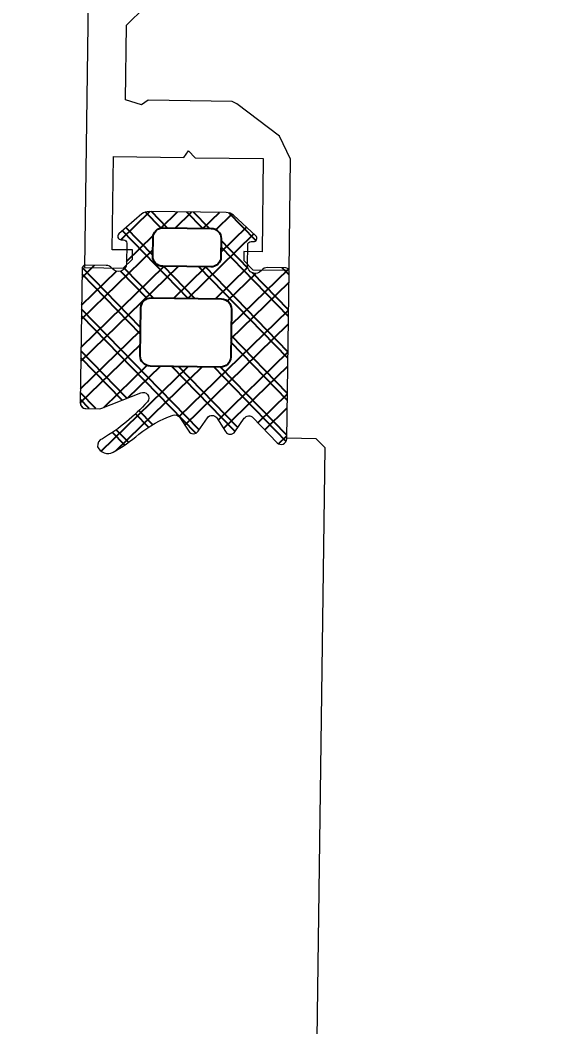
# Model space of a CAD drawing. Header units: millimetres. Extents: x -8689834 to 9419935, y 0 to 135940.
# Drawn here: x 73293.2 to 73322.2, y 105995.8 to 106049.8 of the extents above; entities that cross this region are included whole.
import ezdxf
from ezdxf import colors
from ezdxf.entities.mleader import LeaderData, LeaderLine
from ezdxf.math import Vec2, Vec3

# ---------------------------------------------------------------- set-up
doc = ezdxf.new("R2010")
doc.units = ezdxf.units.MM
doc.header["$MEASUREMENT"] = 0
doc.layers.get('0').update_dxf_attribs({"color": 250, "lineweight": 9})
doc.layers.add('АР_новое окно', color=155, linetype='Continuous')
for name, color, linetype, lineweight in [('АР_Окна', 4, 'Continuous', 0), ('АР_Отметки', 250, 'Continuous', 15), ('АР_Сущ Несущая стена', 216, 'Continuous', 30)]:
    doc.layers.add(name, color=color, linetype=linetype, lineweight=lineweight)
doc.layers.get('0').freeze()
doc.styles.add('ISOCPEUR', font='isocpeur.ttf', dxfattribs={"width": 0.7})

# ---------------------------------------------------------------- blocks, each defined once
blk = doc.blocks.new('_DotSmall')
at = {"color": 0, "linetype": 'ByBlock', "const_width": 0.5}
blk.add_lwpolyline([(-0.0625, 0, 1), (0.0625, 0, 1)], format="xyb", close=True, dxfattribs=at)
blk = doc.blocks.new('стойка витр.')
h = blk.add_hatch()
h.set_pattern_fill('ANSI37', scale=0.5, angle=-69.23283665521843)
h.set_pattern_definition([(335.7671633447816, (-69115.31625940584, 318510.9409690977), (0.6515825639889636, 1.447617495164233), []), (65.76716334478155, (-69115.31625940584, 318510.9409690977), (-1.447617495164233, 0.6515825639889636), [])])
edge = h.paths.add_edge_path()
edge.add_line((-22.69442369043827, 14.13646889062511), (-23.03581465108437, 15.03674084689555))
edge.add_arc((-23.43472203482704, 14.88552442783714), 0.426606969231953, 20.76054121617168, 72.29995807937499)
edge.add_arc((-23.17519432072194, 15.69843630689562), 0.4267278803337561, 110.7639791014305, 252.28796188313498, ccw=False)
edge.add_line((-23.32647754022037, 16.09744767434313), (-22.30045238576713, 16.48652534212306))
edge.add_arc((-22.23557122191811, 16.31559297980009), 0.1828317202011609, 20.74895968860318, 110.7853670150393, ccw=False)
edge.add_line((-22.06459766681655, 16.38036551539699), (-22.02136925791274, 16.26636916297139))
edge.add_arc((-21.85036169383434, 16.33121481389334), 0.1828894349477776, 200.7666051414026, 335.7779732891441)
edge.add_line((-21.68357339510112, 16.25618009645405), (-21.08991230116226, 17.78525728297245))
edge.add_arc((-21.70321396183568, 17.95657679537892), 0.6367804192309714, 344.3928406199507, 381.7248777476984)
edge.add_line((-21.1116628201562, 18.19228116337763), (-22.58147269752226, 22.06827310883818))
edge.add_arc((-23.18057156739388, 21.852472630542), 0.6367804192296693, 19.80944894391843, 57.14148607166609)
edge.add_line((-22.83507592984824, 22.38737642259366), (-24.29334917705273, 23.13834224954917))
edge.add_arc((-24.36844682475663, 22.97158227615987), 0.1828894349476184, 65.75635339884347, 200.7677215648203)
edge.add_line((-24.53945312526776, 22.90673329312267), (-24.49622471639304, 22.79273694081348))
edge.add_arc((-24.66715707872659, 22.7278557770023), 0.1828317201976129, -69.25104032206309, 20.78536700277641, ccw=False)
edge.add_line((-24.60238454316277, 22.55688222189201), (-25.62840969761601, 22.16780455411208))
edge.add_arc((-25.77973726672901, 22.56679910380675), 0.4267278803402734, 149.2463648073436, 290.7703475895543, ccw=False)
edge.add_arc((-26.51302534269302, 23.00322659508151), 0.4266069692186295, 329.2343686070108, 380.7737854734352)
edge.add_line((-26.11415292418678, 23.1545352198882), (-26.50320860397187, 24.18050239048171))
edge.add_arc((-26.6741821590871, 24.11572985494814), 0.1828317201915107, 20.74895966852365, 110.7853670116034)
edge.add_line((-26.73906332292245, 24.28666221726598), (-33.46508004333009, 21.73609814226074))
edge.add_arc((-33.37260125833668, 21.44478009969028), 0.3056444463767395, 107.6120180140902, 200.6882886899978)
edge.add_line((-33.6585366082727, 21.33680091994756), (-33.39916615508264, 20.65282280623796))
edge.add_arc((-33.11489203283651, 20.76049792175978), 0.3039830703862393, 200.7452912846324, 225.8123610097134)
edge.add_line((-33.32677140043234, 20.54252351805917), (-31.79381202385412, 18.90709041146329))
edge.add_arc((-32.0063560722166, 18.68866847666476), 0.3047673113958362, -108.86283880448178, 45.781400895661875, ccw=False)
edge.add_arc((-28.70749382052437, 27.75544220980088), 9.952967568180252, 231.9543329511108, 250.0411665169116, ccw=False)
edge.add_arc((-35.13741779119496, 19.64784166335459), 0.4002801790554734, 42.30928712460122, 119.2250395725891)
edge.add_arc((-34.91139847875967, 19.56672148584141), 0.6024183835395109, 134.3950067436913, 228.6478049676944)
edge.add_arc((-28.53884731806517, 27.80771469972205), 11.01872594929672, 232.0873456721725, 240.8889416158169)
edge.add_arc((-36.88860151399224, 12.8729826853881), 6.091684827127049, 40.75890454826748, 60.61437004968877, ccw=False)
edge.add_arc((-32.50226594848368, 16.64775385941913), 0.3047655738188228, -34.89587558046088, 41.60271899476669, ccw=False)
edge.add_line((-32.25229934006347, 16.47340148731018), (-32.76342180219945, 15.75802363698313))
edge.add_arc((-32.51342051808022, 15.58368567090239), 0.3047857747310843, 145.1100748179471, 256.4242518685471)
edge.add_line((-32.58496309185284, 15.28741547561367), (-31.72801335877739, 15.09082250765641))
edge.add_arc((-31.79955593254474, 14.79455231235153), 0.3047857747455557, -34.88992517811971, 76.42425187022229, ccw=False)
edge.add_line((-31.54955464840168, 14.62021434627968), (-32.06065512256464, 13.90477851201285))
edge.add_arc((-31.81065383841726, 13.73044054594722), 0.304785774745541, 145.1100748233031, 256.4242518693868)
edge.add_line((-31.88219641218893, 13.4341703506434), (-31.02524667911348, 13.23757738269342))
edge.add_arc((-31.09682011228135, 12.94126594878393), 0.3048331054871362, -24.2246592297883, 76.42043308581259, ccw=False)
edge.add_line((-30.81882951050648, 12.81618818287097), (-31.59985344059533, 11.12048939903616))
edge.add_arc((-31.32187980059053, 10.99539431777895), 0.3048247429134716, 155.7710645559098, 290.7402899417831)
edge.add_line((-31.21393143609748, 10.71032366952568), (-22.80062470957637, 13.90072279884771))
edge.add_arc((-22.86539724513609, 14.07169635396312), 0.1828317202009504, 290.7489596761703, 380.7489600455551)
edge = h.paths.add_edge_path(flags=16)
edge.add_line((-23.10434971895302, 21.04022295145114), (-22.19142218885827, 18.63276889372355))
edge.add_arc((-22.69773797682865, 18.4407695405971), 0.5414973949605305, -69.23283665472542, 20.767163345274582, ccw=False)
edge.add_line((-22.5057386237022, 17.93445375262672), (-23.43116100440966, 17.58352553217992))
edge.add_arc((-23.62316035752519, 18.08984132014666), 0.5414973949532591, 200.7671633443313, 290.7671633443313, ccw=False)
edge.add_line((-24.12947614549194, 17.89784196703113), (-25.04240367558668, 20.30529602475872))
edge.add_arc((-24.53608788761267, 20.4972953778888), 0.541497394965222, 110.76716334549809, 200.7671633454981, ccw=False)
edge.add_line((-24.72808724074275, 21.00361116586282), (-23.80266486003529, 21.35453938630963))
edge.add_arc((-23.6106655069234, 20.84822359833925), 0.5414973949553709, 20.767163343835023, 110.767163343835, ccw=False)
edge = h.paths.add_edge_path(flags=16)
edge.add_line((-26.85119390953332, 20.26120087689196), (-25.51269974335446, 16.73149769075098))
edge.add_arc((-26.01901553132848, 16.5394983376209), 0.541497394965222, -69.23283665450191, 20.76716334549809, ccw=False)
edge.add_line((-25.82701617819839, 16.03318254964688), (-28.23444912247942, 15.12026302596496))
edge.add_arc((-28.4264484756095, 15.62657881394625), 0.5414973949720253, 200.7671633452251, 290.76716334522513, ccw=False)
edge.add_line((-28.9327642635908, 15.43457946081617), (-30.27125842979876, 18.96428264696442))
edge.add_arc((-29.76494264181383, 19.15628200007632), 0.5414973949689773, 110.76716334328901, 200.767163343289, ccw=False)
edge.add_line((-29.95694199492573, 19.66259778806125), (-27.5495090506447, 20.57551731175045))
edge.add_arc((-27.35750969751825, 20.06920152376551), 0.541497394974137, 20.767163344728715, 110.76716334472869, ccw=False)
at = {"lineweight": 0, "ltscale": 100, "transparency": 33554687}
for points in [[(65.92687011216185, 59.2824299609274), (-26.6419368966599, 24.17953274302999), (-25.90703195796232, 22.24153677027789), (-25.27813291337225, 21.95846499659092), (-24.82208952034125, 22.13140062004823), (-25.21116718812846, 23.15742577453057), (-20.53714279274573, 24.92985650197079), (-19.19699615391437, 21.39579562939616), (-18.76855027934653, 21.29748815141647), (-18.98085410959902, 20.82581386800302), (-17.68393587967148, 17.40574934773758), (-22.35796027505421, 15.63331862029736), (-22.70380953396671, 16.54534742246324), (-23.1598529269977, 16.37241179900593), (-23.44292470067739, 15.74351275440858), (-22.75122618288151, 13.91945515007683), (-17.16517298531835, 16.03773513642955), (-16.24131551088067, 17.04008095841709), (-15.46667035139399, 19.81128934778826), (-15.4391308168415, 20.08251046122314), (-17.03864790883381, 24.30054944750736), (-17.39634782800567, 24.5561396704943), (-17.47095398549573, 25.44057095424068), (-13.70890040838276, 26.86717441076325), (-12.4510803312005, 26.30097287951503)], [(-69.8438361948356, -5.633594956780144), (-69.21493715024553, -5.916666730459838), (-30.90838462579995, 8.609511357899464), (-30.62531285212026, 9.238410402496811), (-31.1873041553481, 10.72042096611403)]]:
    blk.add_lwpolyline(points, dxfattribs=at)
at = {"color": 7, "lineweight": 0, "ltscale": 100, "transparency": 33554687}
blk.add_lwpolyline([(-22.69442369043827, 14.13646889062511), (-23.03581465108437, 15.03674084689555, 0.2287523810762611), (-23.30501911480678, 15.29193636016134, -0.7101639231358212), (-23.32647754022037, 16.09744767434313), (-22.30045238576713, 16.48652534212306, -0.4143996870914876), (-22.06459766681655, 16.38036551539699), (-22.02136925791274, 16.26636916297139, 0.6682503890445888), (-21.68357339510112, 16.25618009645405), (-21.08991230116226, 17.78525728297245, 0.1643479059441302), (-21.1116628201562, 18.19228116337763), (-22.58147269752226, 22.06827310883818, 0.1643479059441302), (-22.83507592984824, 22.38737642259366), (-24.29334917705273, 23.13834224954917, 0.6682503891596868), (-24.53945312526776, 22.90673329312267), (-24.49622471639304, 22.79273694081348, -0.4143996870833266), (-24.60238454316277, 22.55688222189201), (-25.62840969761601, 22.16780455411208, -0.7101639231391418), (-26.14645609946456, 22.78500538597291, 0.2287523810910513), (-26.11415292418678, 23.1545352198882), (-26.50320860397187, 24.18050239048171, 0.4143996871765861), (-26.73906332292245, 24.28666221726598), (-33.46508004333009, 21.73609814226074, 0.4300281847644905), (-33.6585366082727, 21.33680091994756), (-33.39916615508264, 20.65282280623796, 0.1098139781175365), (-33.32677140043234, 20.54252351805917), (-31.79381202385412, 18.90709041146329, -0.8000358277039689), (-32.10488848172827, 18.40026861818478, -0.07908294790216032), (-34.84140179419774, 19.91728321780829, 0.3488032577412263), (-35.33285102594527, 19.99716969329165, 0.4361245879823007), (-35.30940773655311, 19.11450854978466, 0.03842309887939363), (-33.89950172111276, 18.18089248692559, -0.08685322061285544), (-32.2743724368047, 16.85010652759956, -0.3467629046601076), (-32.25229934006347, 16.47340148731018), (-32.76342180219945, 15.75802363698313, 0.5278770357902526), (-32.58496309185284, 15.28741547561367), (-31.72801335877739, 15.09082250765641, -0.5278770357776507), (-31.54955464840168, 14.62021434627968), (-32.06065512256464, 13.90477851201285, 0.5278770357650493), (-31.88219641218893, 13.4341703506434), (-31.02524667911348, 13.23757738269342, -0.4697389635461835), (-30.81882951050648, 12.81618818287097), (-31.59985344059533, 11.12048939903616, 0.667984424932516), (-31.21393143609748, 10.71032366952568), (-22.80062470957637, 13.90072279884771, 0.4142135642613711)], format="xyb", close=True, dxfattribs=at)
for points in [[(-26.73906332292245, 24.28666221726598), (-26.73906332292245, 24.28666221726598)], [(-22.80062470957637, 13.90072279884771), (-22.80062470957637, 13.90072279884771)]]:
    blk.add_lwpolyline(points, dxfattribs=at)
at = {"color": 7}
for points in [[(-23.10434971895302, 21.04022295145114), (-22.19142218885827, 18.63276889372355, -0.414213562373095), (-22.5057386237022, 17.93445375262672), (-23.43116100440966, 17.58352553217992, -0.414213562373095), (-24.12947614549194, 17.89784196703113), (-25.04240367558668, 20.30529602475872, -0.414213562373095), (-24.72808724074275, 21.00361116586282), (-23.80266486003529, 21.35453938630963, -0.414213562373095)], [(-26.85119390953332, 20.26120087689196), (-25.51269974335446, 16.73149769075098, -0.414213562373095), (-25.82701617819839, 16.03318254964688), (-28.23444912247942, 15.12026302596496, -0.414213562373095), (-28.9327642635908, 15.43457946081617), (-30.27125842979876, 18.96428264696442, -0.414213562373095), (-29.95694199492573, 19.66259778806125), (-27.5495090506447, 20.57551731175045, -0.414213562373095)]]:
    blk.add_lwpolyline(points, format="xyb", close=True, dxfattribs=at)
at = {"lineweight": 0, "ltscale": 100, "transparency": 33554687}
for points in [[(-59.94503853938659, -19.40384657128016, -1.575399656426527e-05), (-56.87977393603069, -20.78551547546522, -0.4398191101055806)], [(-56.36006749374792, -22.15601788895583, -1.575399656426528e-05), (-57.73845635901671, -25.2227588602982, -0.2080566110632873)]]:
    blk.add_lwpolyline(points, format="xyb", dxfattribs=at)
at = {"color": 7, "lineweight": 0, "ltscale": 100, "transparency": 33554687}
blk.add_arc((-33.37357679728302, 21.44486016019073), 0.304760386648688, 110.7561904730667, 200.7778938289061, dxfattribs=at)
blk = doc.blocks.new('A$Cec9b444d')
at = {"layer": 'АР_новое окно'}
h = blk.add_hatch(dxfattribs=at)
h.set_pattern_fill('ANSI37', color=256, scale=0.4999999999999999, angle=-0.7812922231954131)
h.set_pattern_definition([(44.21870777680459, (-323957.5229755514, 46166.5202648516), (-1.107121143989271, 1.13773416162647), []), (134.2187077768045, (-323957.5229755514, 46166.5202648516), (-1.13773416162647, -1.107121143989271), [])])
edge = h.paths.add_edge_path()
edge.add_line((-2344.437865011093, -6549.970083583267), (-2345.400603302186, -6549.956954752999))
edge.add_arc((-2345.406469688189, -6550.383521385203), 0.4266069692292341, 89.21208564949097, 140.7515025126585)
edge.add_arc((-2346.067243542163, -6549.843560024175), 0.42672788033488, 179.2155235331185, 320.7395063146657, ccw=False)
edge.add_line((-2346.493931425369, -6549.837717577772), (-2346.478968713214, -6548.740500568086))
edge.add_arc((-2346.296153208124, -6548.742935523487), 0.1828317201947892, 89.2005041230035, 179.236911449496, ccw=False)
edge.add_line((-2346.293602087182, -6548.560121602542), (-2346.17169597566, -6548.561784032167))
edge.add_arc((-2346.169200368676, -6548.378911624827), 0.182889434961776, 269.2181495599538, 404.2295177077283)
edge.add_line((-2346.038150697852, -6548.251339961839), (-2347.242311952476, -6547.137559817555))
edge.add_arc((-2347.626915793262, -6547.645072564238), 0.6367804192918635, 52.84438505293912, 90.17642218065987)
edge.add_line((-2347.628876531271, -6547.00829516365), (-2351.773808332887, -6546.951770865617))
edge.add_arc((-2351.793132537335, -6547.588258004097), 0.6367804192407384, 88.26099337420482, 125.5930305019099)
edge.add_line((-2352.163754062088, -6547.070446274104), (-2353.39783904975, -6548.150976134916))
edge.add_arc((-2353.270316845845, -6548.282073934036), 0.1828894349676592, 134.2078978392796, 269.2192660051231)
edge.add_line((-2353.272808889441, -6548.464946389975), (-2353.150902778033, -6548.466608819575))
edge.add_arc((-2353.153337733511, -6548.649424324632), 0.1828317201612489, -0.7994958993767796, 89.23691142541242, ccw=False)
edge.add_line((-2352.970523812601, -6548.651975445644), (-2352.985486524642, -6549.749192455353))
edge.add_arc((-2353.412175054647, -6549.743397435792), 0.426727880375562, 217.6979092368165, 359.22189201906326, ccw=False)
edge.add_arc((-2354.087427322543, -6550.265139452732), 0.4266069692111127, 37.68591303995848, 89.22532990634436)
edge.add_line((-2354.081659540085, -6549.838571475892), (-2355.178814542616, -6549.823609609361))
edge.add_arc((-2355.181365663583, -6550.00642353028), 0.1828317201683359, 89.20050411490848, 179.2369114582244)
edge.add_line((-2355.364181168648, -6550.003988574907), (-2355.462267898208, -6557.196697175795))
edge.add_arc((-2355.15734452141, -6557.217679593546), 0.3056444463306643, 176.0635624404701, 269.1398331162999)
edge.add_line((-2355.161932910949, -6557.52328959707), (-2354.430496242517, -6557.533264174764))
edge.add_arc((-2354.42623518965, -6557.229310970411), 0.3039830702655094, 269.196835727965, 294.2639054530092)
edge.add_line((-2354.301316349833, -6557.506440886636), (-2352.217150588947, -6556.681299094335))
edge.add_arc((-2352.092059626436, -6556.959211607895), 0.3047673113948016, -40.41129437090672, 114.23294532935071, ccw=False)
edge.add_arc((-2359.313499517319, -6550.560798993317), 9.952967568204791, 300.405877383041, 318.49271094884193, ccw=False)
edge.add_arc((-2354.134194857847, -6559.519142151194), 0.4002801790518883, 110.7608315618634, 187.6765840097852)
edge.add_arc((-2353.975730218247, -6559.338714407278), 0.6024183835289086, 202.8465511754942, 297.0993493994809)
edge.add_arc((-2359.30017671122, -6550.384740596824), 11.01872594966799, 300.5388901028583, 309.340486046503)
edge.add_arc((-2348.476037883123, -6563.636255004953), 6.091684826942261, 109.21044898137171, 129.0659144827926, ccw=False)
edge.add_arc((-2350.375931805265, -6558.170064357698), 0.3047655738072408, 33.55566885183822, 110.05426342718059, ccw=False)
edge.add_line((-2350.121955669132, -6558.001606121768), (-2349.64430664677, -6558.739754515756))
edge.add_arc((-2349.39033117383, -6558.571258736544), 0.3047857747125798, 213.5616192511036, 324.8757963018374)
edge.add_line((-2349.141044833664, -6558.746617480477), (-2348.64344496478, -6558.021768523399))
edge.add_arc((-2348.394158624601, -6558.197127267327), 0.3047857747206187, 33.561619255659195, 144.8757963040121, ccw=False)
edge.add_line((-2348.140183151667, -6558.028631488091), (-2347.662472122165, -6558.766780727701))
edge.add_arc((-2347.408496649167, -6558.598284948431), 0.3047857747937658, 213.5616192543149, 324.8757963003744)
edge.add_line((-2347.159210308938, -6558.773643692417), (-2346.661610440168, -6558.048794735316))
edge.add_arc((-2346.412297077904, -6558.224197328299), 0.3048331055327143, 44.226885199826484, 144.8719775153384, ccw=False)
edge.add_line((-2346.193858736448, -6558.011575802551), (-2344.903537634547, -6559.360821591345))
edge.add_arc((-2344.685089417811, -6559.148222201591), 0.3048247429570168, 224.2226089831, 359.1918343690276)
edge.add_line((-2344.380294997598, -6559.152521658099), (-2344.257602209944, -6550.155448625223))
edge.add_arc((-2344.440416130899, -6550.152897504239), 0.1828317202049406, 359.2005041099378, 449.2005044790748)
edge = h.paths.add_edge_path(flags=16)
edge.add_line((-2351.009657829029, -6547.815693034044), (-2348.435159990677, -6547.85080137601))
edge.add_arc((-2348.442543686261, -6548.392248427653), 0.541497394908665, -0.7812922262162942, 89.21870777373562, ccw=False)
edge.add_line((-2347.901096634619, -6548.399632123236), (-2347.914592238137, -6549.389265927876))
edge.add_arc((-2348.456039289799, -6549.381882232355), 0.5414973949278225, 269.218707780404, 359.2187077803559, ccw=False)
edge.add_line((-2348.46342298532, -6549.923329284017), (-2351.037920823675, -6549.888220942064))
edge.add_arc((-2351.030537128136, -6549.346773890354), 0.541497394976263, 179.2187077785971, 269.21870777854906, ccw=False)
edge.add_line((-2351.571984179846, -6549.339390194815), (-2351.558488576326, -6548.34975639016))
edge.add_arc((-2351.01704152462, -6548.35714008575), 0.541497394972859, 89.21870777315388, 179.2187077732027, ccw=False)
edge = h.paths.add_edge_path(flags=16)
edge.add_line((-2351.661254477473, -6551.586785526799), (-2347.886639051975, -6551.638259832654))
edge.add_arc((-2347.894022747513, -6552.179706884363), 0.5414973949753412, -0.7812922213079219, 89.21870777864399, ccw=False)
edge.add_line((-2347.352575695803, -6552.187090579901), (-2347.387683729811, -6554.761565839817))
edge.add_arc((-2347.929130781535, -6554.754182144238), 0.5414973949904437, 269.21870777433486, 359.218707774383, ccw=False)
edge.add_line((-2347.936514477115, -6555.295629195963), (-2351.711129902733, -6555.244154890114))
edge.add_arc((-2351.703746207132, -6554.702707838462), 0.5414973949188979, 179.2187077719699, 269.2187077719699, ccw=False)
edge.add_line((-2352.245193258785, -6554.695324142861), (-2352.210085224776, -6552.120848882945))
edge.add_arc((-2351.668638173051, -6552.128232578523), 0.5414973949904313, 89.21870777447918, 179.2187077744792, ccw=False)
at = {"layer": 'АР_новое окно', "lineweight": 0, "ltscale": 100, "transparency": 33554687}
for points in [[(-2353.878918088325, -6450.961205026838), (-2355.228865897854, -6549.952997944422), (-2353.156399996931, -6549.981260093456), (-2352.662125832973, -6549.500285366329), (-2352.655475268825, -6549.01259891361), (-2353.752692278622, -6548.997636201492), (-2353.684530127679, -6543.999299612849), (-2349.905254652892, -6544.050837467618), (-2349.656455141303, -6543.688443992679), (-2349.295724095979, -6544.059149615672), (-2345.638354732606, -6544.109025040871), (-2345.70651688355, -6549.107361629513), (-2346.68182778194, -6549.094061346996), (-2346.688478345975, -6549.581747799738), (-2346.207503618807, -6550.07602196378), (-2344.256881822258, -6550.102622528781), (-2344.175419388826, -6544.128975041816), (-2344.768386811169, -6542.901538927051), (-2347.061390074621, -6541.163204352115), (-2347.303539867762, -6541.037973381504), (-2351.814252010861, -6540.976460949037), (-2352.183357211455, -6541.215285037408), (-2353.033375132067, -6540.959835807317), (-2352.978512418024, -6536.936748109802), (-2351.989902082731, -6535.974799501177)], [(-2355.364181168648, -6550.003988574907), (-2355.364181168648, -6550.003988574907)], [(-2344.257602209944, -6550.155448625223), (-2344.257602209944, -6550.155448625223)], [(-2343.366996116437, -6601.085401872909), (-2342.872721952479, -6600.604427145783), (-2342.314090504769, -6559.639933409521), (-2342.795065231823, -6559.145659245505), (-2344.379906687122, -6559.12404681492)]]:
    blk.add_lwpolyline(points, dxfattribs=at)
blk.add_lwpolyline([(-2344.437865011093, -6549.970083583267), (-2345.400603302186, -6549.956954752999, 0.2287523810762611), (-2345.736838065195, -6550.113613545989, -0.7101639231358212), (-2346.493931425369, -6549.837717577772), (-2346.478968713214, -6548.740500568086, -0.4143996870914876), (-2346.293602087182, -6548.560121602542), (-2346.17169597566, -6548.561784032167, 0.6682503890445888), (-2346.038150697852, -6548.251339961839), (-2347.242311952476, -6547.137559817555, 0.1643479059441302), (-2347.628876531271, -6547.00829516365), (-2351.773808332887, -6546.951770865617, 0.1643479059441302), (-2352.163754062088, -6547.070446274104), (-2353.39783904975, -6548.150976134916, 0.6682503891596868), (-2353.272808889441, -6548.464946389975), (-2353.150902778033, -6548.466608819575, -0.4143996870833266), (-2352.970523812601, -6548.651975445644), (-2352.985486524642, -6549.749192455353, -0.7101639231391418), (-2353.749821718003, -6550.004340752653, 0.2287523810910513), (-2354.081659540085, -6549.838571475892), (-2355.178814542616, -6549.823609609361, 0.4143996871765861), (-2355.364181168648, -6550.003988574907), (-2355.462267898208, -6557.196697175795, 0.4300281847644905), (-2355.161932910949, -6557.52328959707), (-2354.430496242517, -6557.533264174764, 0.1098139781175365), (-2354.301316349833, -6557.506440886636), (-2352.217150588947, -6556.681299094335, -0.8000358277039689), (-2351.860006585493, -6557.156783114656, -0.07908294790216032), (-2354.276081298555, -6559.144852878458, 0.3488032577412263), (-2354.530887675999, -6559.572612047102, 0.4361245879823007), (-2353.701307681155, -6559.874998082164, 0.03842309887939363), (-2352.31510308083, -6558.906540168036, -0.08685322061285544), (-2350.480438952829, -6557.88377724467, -0.3467629046601076), (-2350.121955669132, -6558.001606121768), (-2349.64430664677, -6558.739754515756, 0.5278770357902526), (-2349.141044833664, -6558.746617480477), (-2348.64344496478, -6558.021768523399, -0.5278770357776507), (-2348.140183151667, -6558.028631488091), (-2347.662472122165, -6558.766780727701, 0.5278770357650493), (-2347.159210308938, -6558.773643692417), (-2346.661610440168, -6558.048794735316, -0.4697389635461835), (-2346.193858736448, -6558.011575802551), (-2344.903537634547, -6559.360821591345, 0.667984424932516), (-2344.380294997598, -6559.152521658099), (-2344.257602209944, -6550.155448625223, 0.4142135642613711)], format="xyb", close=True, dxfattribs=at)
at = {"layer": 'АР_новое окно'}
for points in [[(-2351.009657829029, -6547.815693034044), (-2348.435159990677, -6547.85080137601, -0.414213562373095), (-2347.901096634619, -6548.399632123236), (-2347.914592238137, -6549.389265927876, -0.414213562373095), (-2348.46342298532, -6549.923329284017), (-2351.037920823675, -6549.888220942064, -0.414213562373095), (-2351.571984179846, -6549.339390194815), (-2351.558488576326, -6548.34975639016, -0.414213562373095)], [(-2351.661254477473, -6551.586785526799), (-2347.886639051975, -6551.638259832654, -0.414213562373095), (-2347.352575695803, -6552.187090579901), (-2347.387683729811, -6554.761565839817, -0.414213562373095), (-2347.936514477115, -6555.295629195963), (-2351.711129902733, -6555.244154890114, -0.414213562373095), (-2352.245193258785, -6554.695324142861), (-2352.210085224776, -6552.120848882945, -0.414213562373095)]]:
    blk.add_lwpolyline(points, format="xyb", close=True, dxfattribs=at)
at = {"layer": 'АР_новое окно', "lineweight": 0, "ltscale": 100, "transparency": 33554687}
for points in [[(-2326.923475637057, -6596.936105692479, -1.575399656426527e-05), (-2324.512540550477, -6594.592551114974, -0.4398191101055806)], [(-2323.046944357836, -6594.612537401846, -1.575399656426528e-05), (-2320.700811880962, -6597.0209639525, -0.2080566110632873)]]:
    blk.add_lwpolyline(points, format="xyb", dxfattribs=at)
blk.add_arc((-2355.15777728995, -6557.218557544138), 0.3047603866486879, 179.2077349038475, 269.2294382585375, dxfattribs=at)
at = {"layer": 'АР_новое окно', "rotation": 68.45154443202303}
blk.add_blockref('стойка витр.', (-2322.954043815288, -6534.053989647749), dxfattribs=at)

msp = doc.modelspace()

# ---------------------------------------------------------------- linework, layer by layer
at = {"layer": 'АР_Сущ Несущая стена', "lineweight": 18, "ltscale": 100}
msp.add_arc((72772.99728481147, 115471.1195132254), 9768.631074010533, 273.0438524992524, 356.3447467981937, dxfattribs=at)

# ---------------------------------------------------------------- block references
at = {"layer": 'АР_Окна', "ltscale": 100}
msp.add_blockref('A$Cec9b444d', (75651.90616839979, 112586.4970597865), dxfattribs=at)

# ---------------------------------------------------------------- leaders
at = {"layer": 'АР_Отметки'}
ml = msp.add_multileader_mtext('Standard', dxfattribs=at)
ml.set_content('Л.4', color=256, style='ISOCPEUR')
ml.set_leader_properties(color=256, linetype='Continuous', lineweight=-1)
ml.set_arrow_properties(name='DOTSMALL')
ml.build(insert=Vec2(0, 0))
ml.multileader.update_dxf_attribs({"has_text_frame": 1, "text_left_attachment_type": 4, "text_right_attachment_type": 4, "dogleg_length": 100, "arrow_head_size": 180})
ctx = ml.context
ctx.base_point, ctx.char_height, ctx.arrow_head_size, ctx.landing_gap_size, ctx.plane_origin = Vec3(82551.88361877995, 129862.5586691831), 250, 180, 50, Vec3(110672.3311237746, 117704.8992180973)
ctx.left_attachment, ctx.right_attachment = 4, 4
notes = []
notes.append((ctx, [(0, (0, 0, 0), (0, 0), (1, 0), 1, [])]))
ctx.mtext.insert, ctx.mtext.width, ctx.mtext.line_spacing_style, ctx.mtext.flow_direction = Vec3(82601.88361877995, 130195.8920025164), 852.6970314602484, 2, 5
ml = msp.add_multileader_mtext('Standard', dxfattribs=at)
ml.set_content('Л.4', color=256, style='ISOCPEUR')
ml.set_leader_properties(color=256, linetype='Continuous', lineweight=-1)
ml.set_arrow_properties(name='DOTSMALL')
ml.build(insert=Vec2(0, 0))
ml.multileader.update_dxf_attribs({"has_text_frame": 1, "text_left_attachment_type": 4, "text_right_attachment_type": 4, "dogleg_length": 100, "arrow_head_size": 180})
ctx = ml.context
ctx.base_point, ctx.char_height, ctx.arrow_head_size, ctx.landing_gap_size, ctx.plane_origin = Vec3(492034.935902789, 129862.5586691835), 250, 180, 50, Vec3(520155.3834077836, 117704.8992180977)
ctx.left_attachment, ctx.right_attachment = 4, 4
notes.append((ctx, [(0, (0, 0, 0), (0, 0), (1, 0), 1, [])]))
ctx.mtext.insert, ctx.mtext.width, ctx.mtext.line_spacing_style, ctx.mtext.flow_direction = Vec3(492084.935902789, 130195.8920025169), 852.6970314602484, 2, 5
ml = msp.add_multileader_mtext('Standard', dxfattribs=at)
ml.set_content('Л.4', color=256, style='ISOCPEUR')
ml.set_leader_properties(color=256, linetype='Continuous', lineweight=-1)
ml.set_arrow_properties(name='DOTSMALL')
ml.build(insert=Vec2(0, 0))
ml.multileader.update_dxf_attribs({"has_text_frame": 1, "text_left_attachment_type": 4, "text_right_attachment_type": 4, "dogleg_length": 100, "arrow_head_size": 180})
ctx = ml.context
ctx.base_point, ctx.char_height, ctx.arrow_head_size, ctx.landing_gap_size, ctx.plane_origin = Vec3(354034.0396342472, 129862.5586691835), 250, 180, 50, Vec3(382154.4871392418, 117704.8992180977)
ctx.left_attachment, ctx.right_attachment = 4, 4
notes.append((ctx, [(0, (0, 0, 0), (0, 0), (1, 0), 1, [])]))
ctx.mtext.insert, ctx.mtext.width, ctx.mtext.line_spacing_style, ctx.mtext.flow_direction = Vec3(354084.0396342472, 130195.8920025168), 852.6970314602484, 2, 5
ml = msp.add_multileader_mtext('Standard', dxfattribs=at)
ml.set_content('Л.4', color=256, style='ISOCPEUR')
ml.set_leader_properties(color=256, linetype='Continuous', lineweight=-1)
ml.set_arrow_properties(name='DOTSMALL')
ml.build(insert=Vec2(0, 0))
ml.multileader.update_dxf_attribs({"has_text_frame": 1, "text_left_attachment_type": 4, "text_right_attachment_type": 4, "dogleg_length": 100, "arrow_head_size": 180})
ctx = ml.context
ctx.base_point, ctx.char_height, ctx.arrow_head_size, ctx.landing_gap_size, ctx.plane_origin = Vec3(219490.0396342472, 129862.5586691835), 250, 180, 50, Vec3(247610.4871392418, 117704.8992180977)
ctx.left_attachment, ctx.right_attachment = 4, 4
notes.append((ctx, [(0, (0, 0, 0), (0, 0), (1, 0), 1, [])]))
ctx.mtext.insert, ctx.mtext.width, ctx.mtext.line_spacing_style, ctx.mtext.flow_direction = Vec3(219540.0396342472, 130195.8920025168), 852.6970314602484, 2, 5
ml = msp.add_multileader_mtext('Standard', dxfattribs=at)
ml.set_content('+8,260', color=256, style='ISOCPEUR')
ml.set_leader_properties(color=256, linetype='Continuous', lineweight=-1)
ml.set_arrow_properties(name='DOTSMALL')
ml.build(insert=Vec2(0, 0))
ml.multileader.update_dxf_attribs({"has_text_frame": 1, "text_left_attachment_type": 4, "text_right_attachment_type": 4, "dogleg_length": 100, "arrow_head_size": 180})
ctx = ml.context
ctx.base_point, ctx.char_height, ctx.arrow_head_size, ctx.landing_gap_size, ctx.plane_origin = Vec3(82613.4583334605, 129062.3890569007), 250, 180, 50, Vec3(91980.10221023814, 128243.6210549466)
ctx.left_attachment, ctx.right_attachment = 4, 4
notes.append((ctx, [(0, (0, 0, 0), (0, 0), (1, 0), 1, [])]))
ctx.mtext.insert, ctx.mtext.width, ctx.mtext.line_spacing_style, ctx.mtext.flow_direction = Vec3(82663.4583334605, 129395.722390234), 852.6970314602484, 2, 5
ml = msp.add_multileader_mtext('Standard', dxfattribs=at)
ml.set_content('+6,175', color=256, style='ISOCPEUR')
ml.set_leader_properties(color=256, linetype='Continuous', lineweight=-1)
ml.set_arrow_properties(name='DOTSMALL')
ml.build(insert=Vec2(0, 0))
ml.multileader.update_dxf_attribs({"has_text_frame": 1, "text_left_attachment_type": 4, "text_right_attachment_type": 4, "dogleg_length": 100, "arrow_head_size": 180})
ctx = ml.context
ctx.base_point, ctx.char_height, ctx.arrow_head_size, ctx.landing_gap_size, ctx.plane_origin = Vec3(87854.85682144237, 128796.4460044859), 250, 180, 50, Vec3(97221.50069822001, 127977.6780025318)
ctx.left_attachment, ctx.right_attachment = 4, 4
notes.append((ctx, [(0, (0, 0, 0), (0, 0), (1, 0), 1, [])]))
ctx.mtext.insert, ctx.mtext.width, ctx.mtext.line_spacing_style, ctx.mtext.flow_direction = Vec3(87904.85682144237, 129129.7793378192), 852.6970314602484, 2, 5
ml = msp.add_multileader_mtext('Standard', dxfattribs=at)
ml.set_content('+6,175', color=256, style='ISOCPEUR')
ml.set_leader_properties(color=256, linetype='Continuous', lineweight=-1)
ml.set_arrow_properties(name='DOTSMALL')
ml.build(insert=Vec2(0, 0))
ml.multileader.update_dxf_attribs({"has_text_frame": 1, "text_left_attachment_type": 4, "text_right_attachment_type": 4, "dogleg_length": 100, "arrow_head_size": 180})
ctx = ml.context
ctx.base_point, ctx.char_height, ctx.arrow_head_size, ctx.landing_gap_size, ctx.plane_origin = Vec3(114073.0579712804, 126512.8812880571), 250, 180, 50, Vec3(123439.7018480581, 125694.113286103)
ctx.left_attachment, ctx.right_attachment = 4, 4
notes.append((ctx, [(0, (0, 0, 0), (0, 0), (1, 0), 1, [])]))
ctx.mtext.insert, ctx.mtext.width, ctx.mtext.line_spacing_style, ctx.mtext.flow_direction = Vec3(114123.0579712804, 126846.2146213905), 852.6970314602484, 2, 5
ml = msp.add_multileader_mtext('Standard', dxfattribs=at)
ml.set_content('Л.5', color=256, style='ISOCPEUR')
ml.set_leader_properties(color=256, linetype='Continuous', lineweight=-1)
ml.set_arrow_properties(name='DOTSMALL')
ml.build(insert=Vec2(0, 0))
ml.multileader.update_dxf_attribs({"has_text_frame": 1, "text_left_attachment_type": 4, "text_right_attachment_type": 4, "dogleg_length": 100, "arrow_head_size": 180})
ctx = ml.context
ctx.base_point, ctx.char_height, ctx.arrow_head_size, ctx.landing_gap_size, ctx.plane_origin = Vec3(112375.7815591844, 126435.237933181), 250, 180, 50, Vec3(138158.6476285871, 112714.6362037459)
ctx.left_attachment, ctx.right_attachment = 4, 4
notes.append((ctx, [(0, (0, 0, 0), (0, 0), (1, 0), 1, [])]))
ctx.mtext.insert, ctx.mtext.width, ctx.mtext.line_spacing_style, ctx.mtext.flow_direction = Vec3(112425.7815591844, 126768.5712665144), 852.6970314602484, 2, 5
ml = msp.add_multileader_mtext('Standard', dxfattribs=at)
ml.set_content('+8,260', color=256, style='ISOCPEUR')
ml.set_leader_properties(color=256, linetype='Continuous', lineweight=-1)
ml.set_arrow_properties(name='DOTSMALL')
ml.build(insert=Vec2(0, 0))
ml.multileader.update_dxf_attribs({"has_text_frame": 1, "text_left_attachment_type": 4, "text_right_attachment_type": 4, "dogleg_length": 100, "arrow_head_size": 180})
ctx = ml.context
ctx.base_point, ctx.char_height, ctx.arrow_head_size, ctx.landing_gap_size, ctx.plane_origin = Vec3(113314.4335172403, 119320.827540012), 250, 180, 50, Vec3(122681.077394018, 118502.0595380579)
ctx.left_attachment, ctx.right_attachment = 4, 4
notes.append((ctx, [(0, (0, 0, 0), (0, 0), (1, 0), 1, [])]))
ctx.mtext.insert, ctx.mtext.width, ctx.mtext.line_spacing_style, ctx.mtext.flow_direction = Vec3(113364.4335172403, 119654.1608733454), 852.6970314602484, 2, 5
ml = msp.add_multileader_mtext('Standard', dxfattribs=at)
ml.set_content('+8,260', color=256, style='ISOCPEUR')
ml.set_leader_properties(color=256, linetype='Continuous', lineweight=-1)
ml.set_arrow_properties(name='DOTSMALL')
ml.build(insert=Vec2(0, 0))
ml.multileader.update_dxf_attribs({"has_text_frame": 1, "text_left_attachment_type": 4, "text_right_attachment_type": 4, "dogleg_length": 100, "arrow_head_size": 180})
ctx = ml.context
ctx.base_point, ctx.char_height, ctx.arrow_head_size, ctx.landing_gap_size, ctx.plane_origin = Vec3(91686.32085990754, 118811.0305899884), 250, 180, 50, Vec3(101052.9647366852, 117992.2625880343)
ctx.left_attachment, ctx.right_attachment = 4, 4
notes.append((ctx, [(0, (0, 0, 0), (0, 0), (1, 0), 1, [])]))
ctx.mtext.insert, ctx.mtext.width, ctx.mtext.line_spacing_style, ctx.mtext.flow_direction = Vec3(91736.32085990754, 119144.3639233217), 852.6970314602484, 2, 5
ml = msp.add_multileader_mtext('Standard', dxfattribs=at)
ml.set_content('+8,260', color=256, style='ISOCPEUR')
ml.set_leader_properties(color=256, linetype='Continuous', lineweight=-1)
ml.set_arrow_properties(name='DOTSMALL')
ml.build(insert=Vec2(0, 0))
ml.multileader.update_dxf_attribs({"has_text_frame": 1, "text_left_attachment_type": 4, "text_right_attachment_type": 4, "dogleg_length": 100, "arrow_head_size": 180})
ctx = ml.context
ctx.base_point, ctx.char_height, ctx.arrow_head_size, ctx.landing_gap_size, ctx.plane_origin = Vec3(73873.17833486281, 114473.8737060698), 250, 180, 50, Vec3(83239.82221164045, 113655.1057041156)
ctx.left_attachment, ctx.right_attachment = 4, 4
notes.append((ctx, [(0, (0, 0, 0), (0, 0), (1, 0), 1, [])]))
ctx.mtext.insert, ctx.mtext.width, ctx.mtext.line_spacing_style, ctx.mtext.flow_direction = Vec3(73923.17833486281, 114807.2070394031), 852.6970314602484, 2, 5
for ctx, leaders in notes:
    for number, flags, end, landing, length, lines in leaders:
        leader = LeaderData()
        leader.index, (leader.has_last_leader_line, leader.has_dogleg_vector, leader.attachment_direction) = number, flags
        leader.last_leader_point, leader.dogleg_vector, leader.dogleg_length = Vec3(end), Vec3(landing), length
        for number, points, colour, breaks in lines:
            line = LeaderLine()
            line.index, line.vertices, line.color, line.breaks = number, Vec3.list(points), colors.encode_raw_color(colour), breaks
            leader.lines.append(line)
        ctx.leaders.append(leader)

doc.saveas('drawing.dxf')
